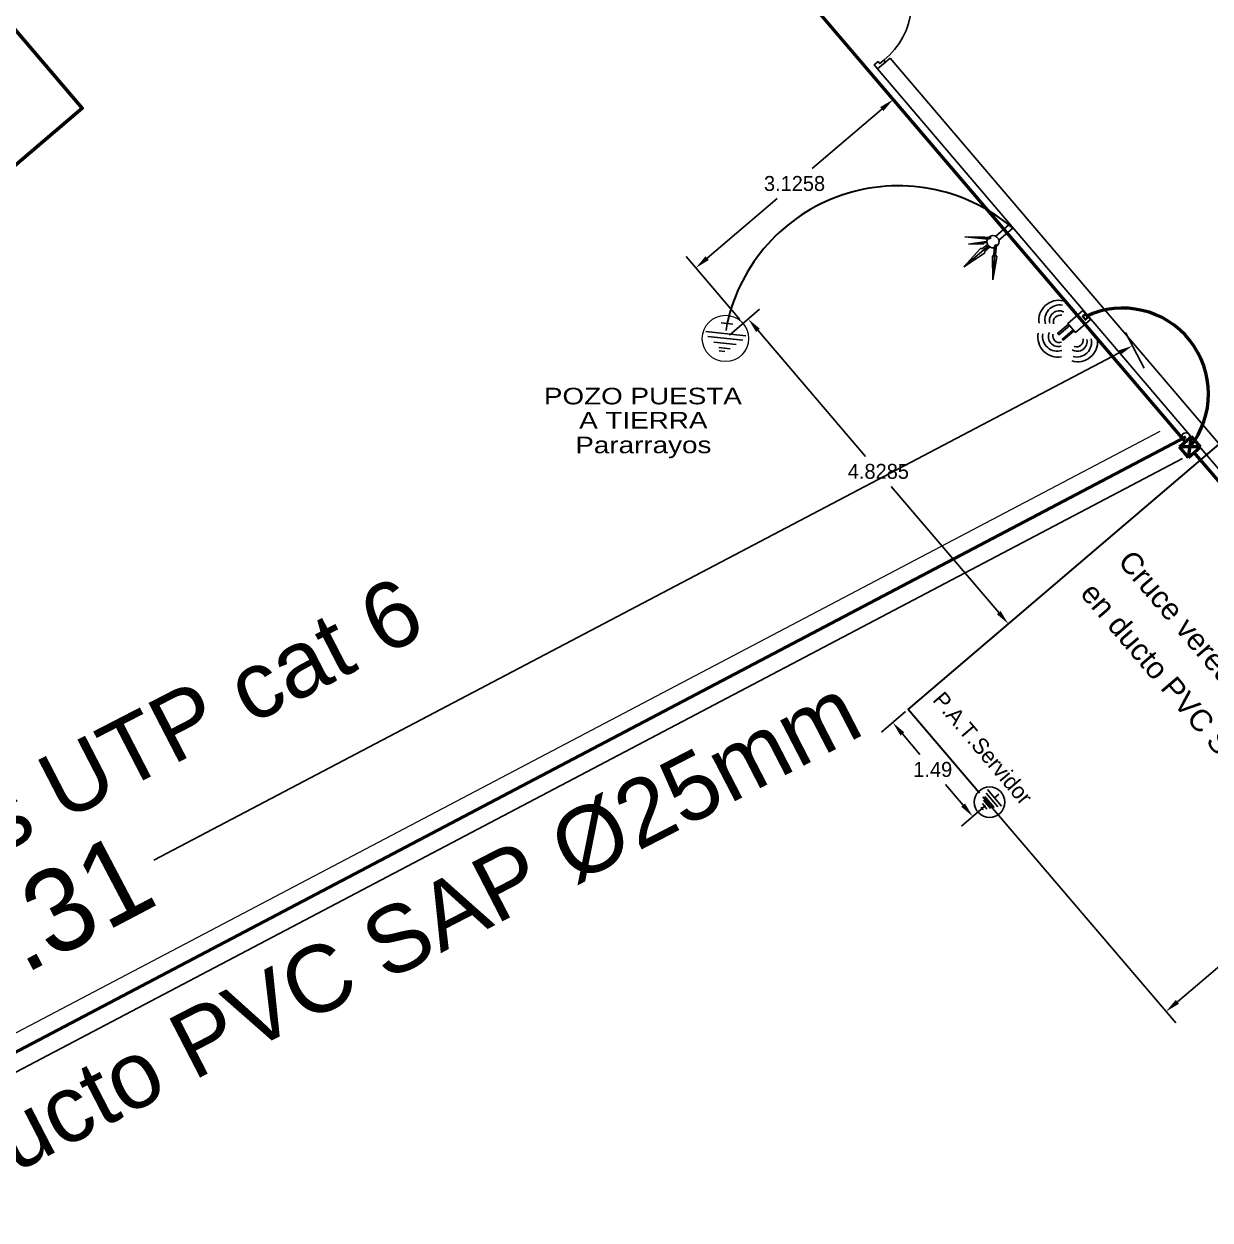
# Model space of a CAD drawing. Header units: metres. Extents: x 643973 to 644410, y 8488260 to 8488397.
# Drawn here: x 644263.15 to 644277.44, y 8488323.62 to 8488338.03 of the extents above; entities that cross this region are included whole.
import ezdxf
from ezdxf.enums import TextEntityAlignment as Align

# ---------------------------------------------------------------- set-up
doc = ezdxf.new("R2010")
doc.units = ezdxf.units.M
doc.header["$MEASUREMENT"] = 0
for name, color, linetype in [('ACHURADOS', 8, 'Continuous'), ('DETALLE', 3, 'Continuous'), ('Planta', 251, 'Continuous'), ('VANOS', 2, 'Continuous')]:
    doc.layers.add(name, color=color, linetype=linetype)
for name, color, linetype, lineweight in [('ALAYUT MARGEN', 5, 'Continuous', 50), ('Anotaciones - Textos_Pluma_Nº__86', 7, 'Continuous', 20), ('CABLEADO POZO TIERRA', 3, 'Continuous', 30), ('CIRCUITO DE DATOS', 4, 'COMPU_LINE', 50), ('CIRCUITO ELECTRICO EST DE CARGA', 6, 'Continuous', 50), ('MURO ADOBE', 252, 'Continuous', 25), ('MUROS', 251, 'Continuous', 53), ('PUERTAS', 24, 'Continuous', 5), ('PUESTA A TIERRA', 3, 'Continuous', 25), ('RED PUESTA A TIERRA', 44, 'T_LINE', 30)]:
    doc.layers.add(name, color=color, linetype=linetype, lineweight=lineweight)
doc.styles.add('SANS', font='sanss___.ttf', dxfattribs={"width": 1.2})
doc.styles.add('style4', font='arial.ttf')
doc.linetypes.add('COMPU_LINE', pattern='A,0.5,-0.1,["R",Standard,S=0.1,R=0,X=-0.05,Y=-0.05],-0.1', length=0.7)
doc.linetypes.add('T_LINE', pattern='A,12.7,-5.08,["T",Standard,S=2.54,R=0,X=-2.54,Y=-1.27],-6.35', length=24.13)
doc.dimstyles.new('UTILIZAR', dxfattribs={"dimtxt": 0.18, "dimasz": 0.18, "dimexe": 0.18, "dimexo": 0.0625, "dimgap": 0.09, "dimtad": 0, "dimtih": 1, "dimtoh": 1, "dimdec": 4, "dimzin": 0, "dimdsep": 46, "dimtxsty": 'Standard', "dimcen": 0.09, "dimadec": 0, "dimazin": 0, "dimtfac": 1, "dimtdec": 4, "dimtofl": 0, "dimtmove": 0, "dimatfit": 3, "dimfxl": 1, "dimtolj": 1, "dimtzin": 0, "dimarcsym": 0})

# ---------------------------------------------------------------- blocks, each defined once
blk = doc.blocks.new('PUERTA8')
at = {"layer": 'VANOS', "ltscale": 0.5}
for points in [[(0.025, 0.05), (0.025, 0.8), (0.065, 0.8), (0.065, 0.05)], [(0, -0.05), (0, 0.05), (0.025, 0.05), (0.025, 0), (0.05, 0), (0.05, -0.05)], [(0.8, -0.05), (0.8, 0.05), (0.775, 0.05), (0.775, 0), (0.75, 0), (0.75, -0.05)]]:
    blk.add_lwpolyline(points, close=True, dxfattribs=at)
at = {"layer": 'VANOS', "color": 8, "ltscale": 0.5}
blk.add_arc((0.045, 0.07), 0.73, 358.4306, 88.4306, dxfattribs=at)
blk = doc.blocks.new('P-1')
at = {"layer": 'ACHURADOS'}
blk.add_blockref('PUERTA8', (0, 0.05), dxfattribs=at)
blk = doc.blocks.new('*D17')
at = {"layer": 'Anotaciones - Textos_Pluma_Nº__86', "color": 0, "lineweight": -2, "transparency": 16777216}
for p, q in [((644259.083, 8488365.466), (644260.136, 8488366.365)), ((644260.116, 8488366.111), (644273.773, 8488350.103)), ((644288.584, 8488332.741), (644274.928, 8488348.749)), ((644287.785, 8488331.822), (644288.838, 8488332.721))]:
    blk.add_line(p, q, dxfattribs=at)
at = {"layer": 'Anotaciones - Textos_Pluma_Nº__86', "color": 0, "transparency": 16777216}
for points in [[(644260.139, 8488366.131), (644260.094, 8488366.092), (644260, 8488366.248)], [(644288.607, 8488332.761), (644288.561, 8488332.722), (644288.701, 8488332.604)]]:
    blk.add_solid(points, dxfattribs=at)
at = {"layer": 'Defpoints', "color": 0, "transparency": 16777216}
for p in [(644260, 8488366.248), (644259.035, 8488365.426, 0), (644287.737, 8488331.782, 0)]:
    blk.add_point(p, dxfattribs=at)
at = {"layer": 'Anotaciones - Textos_Pluma_Nº__86', "color": 0, "transparency": 16777216, "insert": (644274.35, 8488349.426), "char_height": 0.4, "attachment_point": 5, "rotation": 310.4675}
blk.add_mtext('\\A1;44.22', dxfattribs=at)
blk = doc.blocks.new('*D39')
at = {"layer": 'Anotaciones - Textos_Pluma_Nº__86', "color": 0, "lineweight": -2, "transparency": 16777216}
for p, q in [((644273.768, 8488329.749), (644273.477, 8488329.5)), ((644273.73, 8488329.48), (644273.942, 8488329.231)), ((644274.462, 8488328.623), (644274.25, 8488328.871)), ((644274.733, 8488328.618), (644274.441, 8488328.369))]:
    blk.add_line(p, q, dxfattribs=at)
at = {"layer": 'Anotaciones - Textos_Pluma_Nº__86', "color": 0, "transparency": 16777216}
for points in [[(644273.753, 8488329.499), (644273.708, 8488329.46), (644273.614, 8488329.617)], [(644274.484, 8488328.642), (644274.439, 8488328.603), (644274.578, 8488328.486)]]:
    blk.add_solid(points, dxfattribs=at)
at = {"layer": 'Defpoints', "color": 0, "transparency": 16777216}
for p in [(644273.816, 8488329.789, 0), (644273.614, 8488329.617), (644274.781, 8488328.658, 0)]:
    blk.add_point(p, dxfattribs=at)
at = {"layer": 'Anotaciones - Textos_Pluma_Nº__86', "color": 0, "transparency": 16777216, "insert": (644274.096, 8488329.051), "char_height": 0.18, "attachment_point": 5}
blk.add_mtext('\\A1;1.49', dxfattribs=at)
blk = doc.blocks.new('*D50')
at = {"layer": 'Anotaciones - Textos_Pluma_Nº__86', "color": 0, "lineweight": -2, "transparency": 16777216}
for p, q in [((644283.755, 8488336.449), (644286.079, 8488333.725)), ((644285.825, 8488333.745), (644281.645, 8488330.179)), ((644277.043, 8488326.253), (644281.223, 8488329.819)), ((644274.699, 8488328.723), (644277.023, 8488325.999))]:
    blk.add_line(p, q, dxfattribs=at)
at = {"layer": 'Anotaciones - Textos_Pluma_Nº__86', "color": 0, "transparency": 16777216}
for points in [[(644285.806, 8488333.768), (644285.845, 8488333.722), (644285.962, 8488333.862)], [(644277.023, 8488326.276), (644277.062, 8488326.23), (644276.906, 8488326.136)]]:
    blk.add_solid(points, dxfattribs=at)
at = {"layer": 'Defpoints', "color": 0, "transparency": 16777216}
for p in [(644283.715, 8488336.496), (644285.962, 8488333.862), (644274.658, 8488328.77)]:
    blk.add_point(p, dxfattribs=at)
at = {"layer": 'Anotaciones - Textos_Pluma_Nº__86', "color": 0, "transparency": 16777216, "insert": (644281.434, 8488329.999), "char_height": 0.18, "attachment_point": 5}
blk.add_mtext('\\A1;11.90', dxfattribs=at)
blk = doc.blocks.new('*D51')
at = {"layer": 'Anotaciones - Textos_Pluma_Nº__86', "color": 0, "lineweight": -2, "transparency": 16777216}
for p, q in [((644276.642, 8488333.886), (644276.417, 8488334.314)), ((644276.342, 8488334.071), (644264.715, 8488327.959)), ((644249.832, 8488320.134), (644261.458, 8488326.246)), ((644249.814, 8488319.782), (644249.589, 8488320.209))]:
    blk.add_line(p, q, dxfattribs=at)
at = {"layer": 'Anotaciones - Textos_Pluma_Nº__86', "color": 0, "transparency": 16777216}
for points in [[(644276.328, 8488334.097), (644276.355, 8488334.044), (644276.501, 8488334.155)], [(644249.818, 8488320.16), (644249.846, 8488320.107), (644249.673, 8488320.05)]]:
    blk.add_solid(points, dxfattribs=at)
at = {"layer": 'Defpoints', "color": 0, "transparency": 16777216}
for p in [(644276.501, 8488334.155), (644276.671, 8488333.831), (644249.843, 8488319.727)]:
    blk.add_point(p, dxfattribs=at)
at = {"layer": 'Anotaciones - Textos_Pluma_Nº__86', "color": 0, "transparency": 16777216, "insert": (644263.087, 8488327.102), "char_height": 1, "attachment_point": 5, "rotation": 27.7325}
blk.add_mtext('\\A1;30.31', dxfattribs=at)
blk = doc.blocks.new('*D95')
at = {"layer": 'ALAYUT MARGEN', "color": 0, "lineweight": -2, "transparency": 16777216}
for p, q in [((644274.15, 8488336.501), (644273.503, 8488337.259)), ((644273.483, 8488337.005), (644272.642, 8488336.288)), ((644271.379, 8488335.21), (644272.22, 8488335.928)), ((644271.772, 8488334.472), (644271.125, 8488335.23))]:
    blk.add_line(p, q, dxfattribs=at)
at = {"layer": 'ALAYUT MARGEN', "color": 0, "transparency": 16777216}
for points in [[(644273.463, 8488337.028), (644273.502, 8488336.982), (644273.62, 8488337.122)], [(644271.359, 8488335.233), (644271.398, 8488335.187), (644271.242, 8488335.093)]]:
    blk.add_solid(points, dxfattribs=at)
at = {"layer": 'Defpoints', "color": 0, "transparency": 16777216}
for p in [(644273.62, 8488337.122), (644274.19, 8488336.454), (644271.812, 8488334.425)]:
    blk.add_point(p, dxfattribs=at)
at = {"layer": 'ALAYUT MARGEN', "color": 0, "transparency": 16777216, "insert": (644272.431, 8488336.108), "char_height": 0.18, "attachment_point": 5}
blk.add_mtext('\\A1;3.1258', dxfattribs=at)
blk = doc.blocks.new('*D96')
at = {"layer": 'ALAYUT MARGEN', "color": 0, "lineweight": -2, "transparency": 16777216}
for p, q in [((644271.646, 8488334.283), (644272.011, 8488334.594)), ((644271.991, 8488334.341), (644273.287, 8488332.821)), ((644274.891, 8488330.941), (644273.594, 8488332.461)), ((644274.78, 8488330.61), (644275.144, 8488330.921))]:
    blk.add_line(p, q, dxfattribs=at)
at = {"layer": 'ALAYUT MARGEN', "color": 0, "transparency": 16777216}
for points in [[(644272.013, 8488334.36), (644271.968, 8488334.321), (644271.874, 8488334.477)], [(644274.914, 8488330.96), (644274.868, 8488330.922), (644275.008, 8488330.804)]]:
    blk.add_solid(points, dxfattribs=at)
at = {"layer": 'Defpoints', "color": 0, "transparency": 16777216}
for p in [(644271.598, 8488334.243), (644275.008, 8488330.804), (644274.732, 8488330.569, 0)]:
    blk.add_point(p, dxfattribs=at)
at = {"layer": 'ALAYUT MARGEN', "color": 0, "transparency": 16777216, "insert": (644273.441, 8488332.641), "char_height": 0.18, "attachment_point": 5}
blk.add_mtext('\\A1;4.8285', dxfattribs=at)

msp = doc.modelspace()

# ---------------------------------------------------------------- hatches: boundary and pattern name
at = {"layer": 'PUESTA A TIERRA'}
h = msp.add_hatch(color=256, dxfattribs=at)
h.dxf.hatch_style = 1
h.paths.add_polyline_path([(644275.9331, 8488334.54017), (644275.97237, 8488334.49414), (644275.93546, 8488334.46265), (644275.89619, 8488334.50868)])
h.paths.add_polyline_path([(644275.94598, 8488334.49648), (644275.95085, 8488334.50064), (644275.9484, 8488334.50351), (644275.95327, 8488334.50767), (644275.94345, 8488334.51918), (644275.93858, 8488334.51502), (644275.93612, 8488334.5179), (644275.93126, 8488334.51375), (644275.92389, 8488334.52238), (644275.90685, 8488334.50784), (644275.93631, 8488334.47331), (644275.95335, 8488334.48785)], flags=16)
edge = h.paths.add_edge_path(flags=17)
edge.add_line((644275.90194, 8488334.51359), (644275.9331, 8488334.54017))

# ---------------------------------------------------------------- linework, layer by layer
at = {"layer": 'Anotaciones - Textos_Pluma_Nº__86'}
for p, q in [((644250.00619, 8488319.02208), (644276.83442, 8488333.12663)), ((644274.84263, 8488330.66338, 0), (644274.55108, 8488330.41466, 0))]:
    msp.add_line(p, q, dxfattribs=at)
at = {"layer": 'CABLEADO POZO TIERRA'}
msp.add_lwpolyline([(644283.151, 8488336.84926), (644283.2566, 8488336.93935), (644282.81029, 8488337.46251), (644273.80038, 8488329.77614), (644274.65836, 8488328.77041)], dxfattribs=at)
at = {"layer": 'CIRCUITO DE DATOS'}
for p, q in [((644277.13889, 8488332.99712), (644263.1666, 8488349.37536)), ((644250.31641, 8488318.95427), (644277.14463, 8488333.05883))]:
    msp.add_line(p, q, dxfattribs=at)
at = {"layer": 'CIRCUITO DE DATOS', "color": 0}
msp.add_line((644277.17726, 8488332.81062), (644277.32117, 8488332.93593), dxfattribs=at)
at = {"layer": 'CIRCUITO DE DATOS'}
msp.add_lwpolyline([(644283.91524, 8488335.2245), (644282.66104, 8488336.69467), (644277.63926, 8488332.41059), (644277.24653, 8488332.87094)], dxfattribs=at)
msp.add_arc((644276.38526, 8488333.57596), 1.03203, 321.663706, 115.336908, dxfattribs=at)
at = {"layer": 'CIRCUITO ELECTRICO EST DE CARGA', "color": 0}
for p, q in [((644277.06835, 8488332.9357), (644277.21226, 8488333.06101)), ((644277.17726, 8488332.81062), (644277.21226, 8488333.06101)), ((644277.32117, 8488332.93593), (644277.21226, 8488333.06101)), ((644277.32117, 8488332.93593), (644277.06835, 8488332.9357)), ((644277.17726, 8488332.81062), (644277.06835, 8488332.9357))]:
    msp.add_line(p, q, dxfattribs=at)
at = {"layer": 'DETALLE'}
for p, q in [((644275.01809, 8488335.61331), (644274.85438, 8488335.47365)), ((644275.05776, 8488335.56681), (644274.89274, 8488335.42603)), ((644275.05776, 8488335.56681), (644275.01809, 8488335.61331)), ((644274.76652, 8488335.35852), (644274.47027, 8488335.10579)), ((644274.78792, 8488335.44892), (644274.48193, 8488335.46649)), ((644274.722, 8488335.44416), (644274.48193, 8488335.46649)), ((644274.72297, 8488335.4612), (644274.48193, 8488335.46649)), ((644274.71662, 8488335.40756), (644274.52592, 8488335.37858)), ((644274.52592, 8488335.37858), (644274.74773, 8488335.40429)), ((644274.52592, 8488335.37858), (644274.70734, 8488335.38203)), ((644274.69489, 8488335.32547), (644274.75464, 8488335.37644)), ((644274.70734, 8488335.38203), (644274.71819, 8488335.39399)), ((644274.71662, 8488335.40756), (644274.74773, 8488335.41116)), ((644274.71819, 8488335.39399), (644274.74837, 8488335.39748)), ((644274.722, 8488335.44416), (644274.7799, 8488335.44083)), ((644274.72297, 8488335.4612), (644274.80099, 8488335.45672)), ((644274.85183, 8488335.36439), (644274.82024, 8488334.94738)), ((644274.83235, 8488335.24852), (644274.84067, 8488335.3584)), ((644274.85363, 8488335.2469), (644274.86337, 8488335.37545)), ((644274.47027, 8488335.10579), (644274.66966, 8488335.32577)), ((644274.47656, 8488335.11115), (644274.71915, 8488335.27037)), ((644274.66966, 8488335.32577), (644274.69489, 8488335.32547)), ((644274.71891, 8488335.26803), (644274.72259, 8488335.29299)), ((644274.72259, 8488335.29299), (644274.78321, 8488335.34471)), ((644274.81436, 8488335.23083), (644274.83235, 8488335.24852)), ((644274.82024, 8488334.94738), (644274.81436, 8488335.23083)), ((644274.82024, 8488334.94738), (644274.86875, 8488335.22671)), ((644274.86875, 8488335.22671), (644274.85363, 8488335.2469))]:
    msp.add_line(p, q, dxfattribs=at)
for centre, radius, start, end in [((644274.82134, 8488335.40777), 0.0737, 152.155427, 136.373771), ((644274.82134, 8488335.40777, 0.5), 0.05302, 112.579881, 141.422342), ((644274.82134, 8488335.40777, 0.5), 0.05302, 291.380009, 322.435396)]:
    msp.add_arc(centre, radius, start, end, dxfattribs=at)
at = {"layer": 'MURO ADOBE'}
for points in [[(644273.5827, 8488337.6186), (644273.43055, 8488337.4888), (644277.5838, 8488332.62038), (644277.73595, 8488332.75018)], [(644277.6079, 8488332.90029), (644273.5827, 8488337.6186)]]:
    msp.add_lwpolyline(points, dxfattribs=at)
at = {"layer": 'MUROS'}
msp.add_line((644271.17023, 8488334.97268), (644271.17026, 8488334.97271), dxfattribs=at)
msp.add_lwpolyline([(644236.27523, 8488344.17861), (644248.69924, 8488354.77754), (644263.8523, 8488337.01519), (644251.42829, 8488326.41626)], close=True, dxfattribs=at)
at = {"layer": 'Planta', "color": 2}
msp.add_line((644250.27763, 8488318.69274), (644277.10585, 8488332.79729), dxfattribs=at)
at = {"layer": 'Planta'}
msp.add_circle((644277.14463, 8488333.05883), 0.04916, dxfattribs=at)
at = {"layer": 'PUESTA A TIERRA'}
for p, q in [((644275.90194, 8488334.51359), (644275.9331, 8488334.54017)), ((644275.92389, 8488334.52238), (644275.90685, 8488334.50784)), ((644275.90685, 8488334.50784), (644275.93631, 8488334.47331)), ((644275.92389, 8488334.52238), (644275.93126, 8488334.51375)), ((644275.93126, 8488334.51375), (644275.93612, 8488334.5179)), ((644275.93612, 8488334.5179), (644275.93858, 8488334.51502)), ((644275.94345, 8488334.51918), (644275.93858, 8488334.51502)), ((644275.94345, 8488334.51918), (644275.95327, 8488334.50767)), ((644275.94598, 8488334.49648), (644275.95085, 8488334.50064)), ((644275.94598, 8488334.49648), (644275.95335, 8488334.48785)), ((644275.95327, 8488334.50767), (644275.9484, 8488334.50351)), ((644275.9484, 8488334.50351), (644275.95085, 8488334.50064)), ((644275.93631, 8488334.47331), (644275.95335, 8488334.48785)), ((644274.88152, 8488328.59998), (644274.73867, 8488328.7671)), ((644274.83966, 8488328.70882), (644274.8913, 8488328.75296)), ((644274.67877, 8488328.59774), (644274.7049, 8488328.56717)), ((644274.69375, 8488328.64008), (644274.74906, 8488328.57537)), ((644274.70872, 8488328.68242), (644274.79321, 8488328.58358)), ((644274.72369, 8488328.72476), (644274.83737, 8488328.59178))]:
    msp.add_line(p, q, dxfattribs=at)
at = {"layer": 'PUESTA A TIERRA', "elevation": 0}
for points in [[(644275.99751, 8488334.46999), (644275.8168, 8488334.31583), (644275.72375, 8488334.42489), (644275.90446, 8488334.57906)], [(644275.73143, 8488334.41589), (644275.60001, 8488334.30378), (644275.6139, 8488334.2875), (644275.74532, 8488334.39961)], [(644275.8005, 8488334.33493), (644275.66867, 8488334.22247), (644275.65726, 8488334.23584), (644275.78909, 8488334.34831)]]:
    msp.add_lwpolyline(points, close=True, dxfattribs=at)
at = {"layer": 'PUESTA A TIERRA'}
msp.add_lwpolyline([(644275.9331, 8488334.54017), (644275.97237, 8488334.49414), (644275.93546, 8488334.46265), (644275.89619, 8488334.50868)], close=True, dxfattribs=at)
msp.add_lwpolyline([(644274.75364, 8488328.80944), (644274.92568, 8488328.60819)], dxfattribs=at)
msp.add_circle((644274.78053, 8488328.65827), 0.18391, dxfattribs=at)
for centre, radius, start, end in [((644275.6146, 8488334.46131, 0), 0.24133, 77.091741, 188.408756), ((644275.62433, 8488334.46815, 0), 0.17849, 79.352738, 196.651905), ((644275.61945, 8488334.45706, 0), 0.11864, 62.623099, 195.423695), ((644275.6318, 8488334.44073, 0), 0.08287, 76.629625, 194.240449), ((644275.60351, 8488334.2589, 0), 0.24133, 168.573068, 279.890083), ((644275.59642, 8488334.26844, 0), 0.17849, 170.834065, 288.133232), ((644275.60763, 8488334.26386, 0), 0.11864, 154.104426, 286.905021), ((644275.62363, 8488334.27663, 0), 0.08287, 168.110952, 285.721776), ((644275.84057, 8488334.20309, 0), 0.24133, 253.480148, 4.797163), ((644275.836, 8488334.20763, 0), 0.11864, 239.011506, 11.812102), ((644275.83044, 8488334.19687, 0), 0.17849, 255.741145, 13.040312), ((644275.8247, 8488334.2247, 0), 0.08287, 253.018032, 10.628856)]:
    msp.add_arc(centre, radius, start, end, dxfattribs=at)
at = {"layer": 'RED PUESTA A TIERRA', "color": 42, "linetype": 'ByBlock', "lineweight": -3, "ltscale": 0.03}
msp.add_line((644271.60896, 8488334.34014), (644271.61785, 8488334.42256), dxfattribs=at)
for points in [[(644271.54853, 8488334.43004), (644271.68717, 8488334.41508)], [(644271.36275, 8488334.32624), (644271.84463, 8488334.27426)], [(644271.38813, 8488334.2657), (644271.80884, 8488334.22032)], [(644271.45988, 8488334.20015), (644271.72667, 8488334.17137)], [(644271.51894, 8488334.13308), (644271.65757, 8488334.11812)], [(644271.52218, 8488334.09352), (644271.59149, 8488334.08604)]]:
    msp.add_lwpolyline(points, dxfattribs=at)
at = {"layer": 'RED PUESTA A TIERRA', "linetype": 'ByBlock', "lineweight": 20}
msp.add_circle((644271.59844, 8488334.24262), 0.27893, dxfattribs=at)
at = {"layer": 'RED PUESTA A TIERRA', "ltscale": 0.025}
msp.add_arc((644273.68288, 8488333.96638), 2.11482, 50.153183, 167.543098, dxfattribs=at)

# ---------------------------------------------------------------- block references
at = {"layer": 'PUERTAS', "xscale": 1.249756712422823, "yscale": 1.249756712422823, "zscale": 1.249756712422823, "rotation": 310.4675136906516}
msp.add_blockref('P-1', (644272.78166, 8488338.24943), dxfattribs=at)

# ---------------------------------------------------------------- texts
at = {"layer": 'Planta', "color": 0, "style": 'style4'}
for s, height, rotation, p in [('Cruce vereda cable de red', 0.2592, 310.467514, (644276.31458, 8488331.55124)), ('4 cables de datos UTP cat 6', 0.8, 27.296931, (644255.5517, 8488324.25698)), ('en ducto PVC SAP Ø 1"', 0.2592, 310.467514, (644275.86011, 8488331.16353)), ('Tramo subterraneo en ducto PVC SAP Ø25mm', 0.8, 27.316774, (644252.38512, 8488318.68552))]:
    msp.add_text(s, height=height, rotation=rotation, dxfattribs=at).set_placement(p)
at = {"layer": 'PUESTA A TIERRA', "insert": (644275.31329, 8488328.73257), "char_height": 0.1924228, "attachment_point": 3, "rotation": 310.327332}
msp.add_mtext_dynamic_manual_height_columns('P.A.T.Servidor', width=1.4961474, gutter_width=12.5, heights=[0], dxfattribs=at)
at = {"layer": 'RED PUESTA A TIERRA', "ltscale": 0.14, "style": 'SANS', "width": 1.2}
for s, p in [('POZO PUESTA', (644270.60424, 8488333.54914)), ('A TIERRA', (644270.60992, 8488333.25808)), ('Pararrayos', (644270.6101, 8488332.96025))]:
    msp.add_text(s, height=0.2, rotation=0.034788, dxfattribs=at).set_placement(p, align=Align.MIDDLE_CENTER)

# ---------------------------------------------------------------- dimensions: what is measured, and where the dimension line sits
at = {"layer": 'ALAYUT MARGEN'}
for p1, p2, distance, picture, middle in [((644271.81209, 8488334.42489), (644274.19015, 8488336.45361), 0.8787, '*D95', (644272.43083, 8488336.10774)), ((644271.59844, 8488334.24262), (644274.73224, 8488330.5692, 0), 0.36183, '*D96', (644273.44061, 8488332.64075))]:
    dim = msp.add_aligned_dim(p1=p1, p2=p2, distance=distance, dimstyle='UTILIZAR', dxfattribs=at)
    dim.commit()
    dim.dimension.update_dxf_attribs({"geometry": picture, "text_midpoint": middle})
at = {"layer": 'Anotaciones - Textos_Pluma_Nº__86'}
for base, p1, p2, override, picture, middle in [((644259.99952, 8488366.248, 0), (644287.73705, 8488331.78168), (644259.03545, 8488365.42555), {"dimtxt": 0.4, "dimtih": 0, "dimdec": 2}, '*D17', (644274.35032, 8488349.42607, 0)), ((644273.61355, 8488329.61676, 0), (644274.78053, 8488328.65827), (644273.81571, 8488329.78923), {"dimdec": 2}, '*D39', (644274.09596, 8488329.05128, 0))]:
    dim = msp.add_linear_dim(base=base, p1=p1, p2=p2, angle=310.467514, dimstyle='UTILIZAR', override=override, dxfattribs=at)
    dim.commit()
    dim.dimension.update_dxf_attribs({"geometry": picture, "text_midpoint": middle})
for p1, p2, distance, override, picture, middle in [((644274.65836, 8488328.77041), (644283.71484, 8488336.4965), -3.46299, {"dimdec": 2}, '*D50', (644281.43414, 8488329.9989)), ((644249.84273, 8488319.72654), (644276.67096, 8488333.8311), 0.36558, {"dimtxt": 1, "dimtih": 0, "dimdec": 2}, '*D51', (644263.08673, 8488327.1024))]:
    dim = msp.add_aligned_dim(p1=p1, p2=p2, distance=distance, dimstyle='UTILIZAR', override=override, dxfattribs=at)
    dim.commit()
    dim.dimension.update_dxf_attribs({"geometry": picture, "text_midpoint": middle})

doc.saveas('drawing.dxf')
